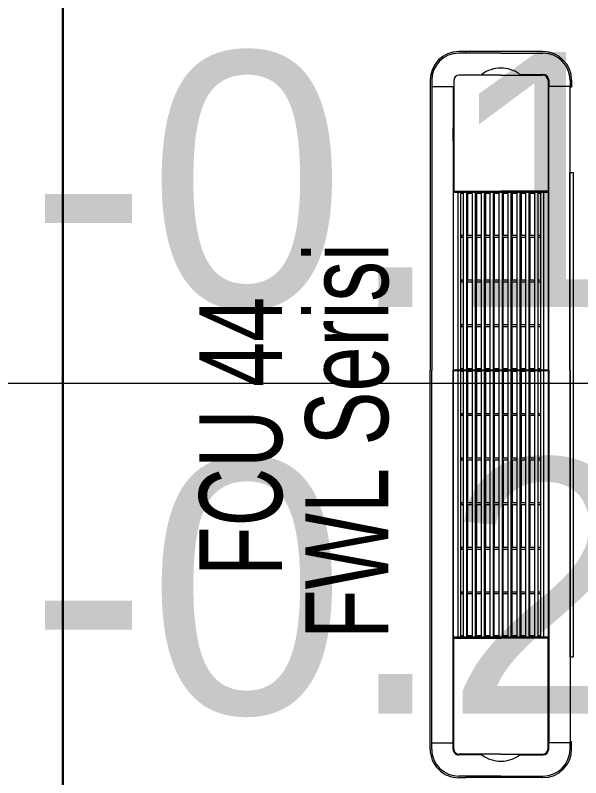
# Model space of a CAD drawing. Extents: x -9058 to 11890, y 0 to 4205.
# Drawn here: x 2697.8 to 2786.5, y 3490.3 to 3610 of the extents above; entities that cross this region are included whole.
import ezdxf
from ezdxf.enums import TextEntityAlignment as Align

# ---------------------------------------------------------------- set-up
doc = ezdxf.new("R2010")
doc.units = 0
doc.header["$MEASUREMENT"] = 0
doc.layers.get('0').update_dxf_attribs({"color": 9, "lineweight": 9})
for name, color, linetype, lineweight in [('CIHAZ08', 90, 'Continuous', 9), ('Daikin VRV', 1, 'Continuous', 9), ('E-KABLO', 7, 'Continuous', 30), ('M-TEFRIS2-015', 129, 'Continuous', 9), ('M-TEFRIS2-015 @ 20', 129, 'Continuous', 9), ('T-FC-NUMARA', 62, 'Continuous', 9)]:
    doc.layers.add(name, color=color, linetype=linetype, lineweight=lineweight)
doc.styles.add('Arial', font='arial.ttf', dxfattribs={"height": 2.5})
doc.styles.add('LUCIDASANS', font='arial.ttf', dxfattribs={"width": 0.8})

# ---------------------------------------------------------------- blocks, each defined once
blk = doc.blocks.new('0a_elevationtarget-p')
blk.add_lwpolyline([(16.6046, 0), (-4, 0)])
at = {"style": 'Arial'}
blk.add_attdef('BITMISKOT', text='', height=2, dxfattribs=at).set_placement((4.5, 0), align=Align.BOTTOM_LEFT)
blk.add_attdef('KABAKOT', text='', height=2, dxfattribs=at).set_placement((4.5, -0.5921), align=Align.TOP_LEFT)
blk = doc.blocks.new('*U665')
at = {"layer": 'M-TEFRIS2-015 @ 20', "xscale": 20, "yscale": 20, "zscale": 20}
blk.add_blockref('0a_elevationtarget-p', (2519.9, 3552.24), dxfattribs=at).add_auto_attribs({'BITMISKOT': 'BK -0.11,5', 'KABAKOT': 'KK -0.25'})
blk = doc.blocks.new('FXLQ40P  4.5 kw')
at = {"layer": 'Daikin VRV', "linetype": 'Continuous', "lineweight": 20}
for p, q in [((3.18, 20.63), (4.18, 20.63)), ((3.18, 20.63), (4.18, 20.63)), ((3.18, 20.63), (4.18, 20.63)), ((3.2, 20.88), (4.3, 20.88)), ((3.2, 20.88), (4.3, 20.88)), ((48.68, 20.63), (4.18, 20.63)), ((4.18, 20.63), (4.18, 17.18)), ((48.68, 20.63), (4.18, 20.63)), ((4.18, 20.63), (4.18, 17.18)), ((4.18, 20.63), (4.18, 17.18)), ((4.3, 20.88), (4.3, 20.63)), ((4.3, 20.88), (4.3, 20.63)), ((17.68, 20.63), (17.68, 21.09)), ((17.68, 21.09), (93.68, 21.09)), ((17.68, 20.63), (17.68, 21.09)), ((48.68, 20.61), (17.68, 20.61)), ((48.68, 20.61), (17.68, 20.61)), ((48.68, 21.09), (93.68, 21.09)), ((48.68, 20.63), (107.18, 20.63)), ((48.68, 20.63), (107.18, 20.63)), ((48.68, 20.61), (93.68, 20.61)), ((48.68, 20.61), (93.68, 20.61)), ((93.68, 20.63), (93.68, 21.09)), ((93.68, 20.63), (93.68, 21.09)), ((107.06, 20.88), (107.06, 20.63)), ((108.16, 20.88), (107.06, 20.88)), ((107.06, 20.88), (107.06, 20.63)), ((108.16, 20.88), (107.06, 20.88)), ((107.18, 20.63), (107.18, 17.18)), ((108.18, 20.63), (107.18, 20.63)), ((107.18, 20.63), (107.18, 17.18)), ((108.18, 20.63), (107.18, 20.63)), ((107.18, 20.63), (107.18, 17.18)), ((108.18, 20.63), (107.18, 20.63)), ((3.18, 17.28), (4.18, 17.28)), ((3.18, 17.28), (4.18, 17.28)), ((3.18, 17.28), (4.18, 17.28)), ((3.23, 17.18), (20.58, 17.18)), ((3.23, 17.18), (20.58, 17.18)), ((48.68, 17.28), (4.18, 17.28)), ((48.68, 17.28), (4.18, 17.28)), ((12.68, 17.28), (10.68, 17.28)), ((12.68, 17.28), (10.68, 17.28)), ((20.58, 17.18), (20.58, 9.78)), ((20.58, 17.18), (20.58, 9.78)), ((20.73, 17.21), (48.73, 17.21)), ((20.73, 17.21), (48.73, 17.21)), ((20.78, 2.36), (20.78, 17.21)), ((20.78, 2.36), (20.78, 17.21)), ((25.53, 17.21), (25.53, 17.28)), ((25.53, 17.21), (25.53, 17.28)), ((27.03, 17.28), (27.03, 17.21)), ((27.03, 17.28), (27.03, 17.21)), ((42.43, 17.28), (42.43, 17.21)), ((42.43, 17.28), (42.43, 17.21)), ((43.93, 17.21), (43.93, 17.28)), ((43.93, 17.21), (43.93, 17.28)), ((48.68, 17.28), (107.18, 17.28)), ((48.68, 17.28), (107.18, 17.28)), ((48.68, 17.21), (48.68, 2.36)), ((48.68, 17.21), (48.68, 2.36)), ((48.73, 2.36), (48.73, 17.21)), ((48.73, 17.21), (90.63, 17.21)), ((48.73, 2.36), (48.73, 17.21)), ((48.73, 17.21), (90.63, 17.21)), ((90.63, 17.21), (90.63, 2.36)), ((90.63, 17.21), (90.63, 2.36)), ((90.78, 17.18), (90.78, 9.78)), ((108.13, 17.18), (90.78, 17.18)), ((90.78, 17.18), (90.78, 9.78)), ((108.13, 17.18), (90.78, 17.18)), ((98.68, 17.28), (100.68, 17.28)), ((98.68, 17.28), (100.68, 17.28)), ((108.18, 17.28), (107.18, 17.28)), ((108.18, 17.28), (107.18, 17.28)), ((108.18, 17.28), (107.18, 17.28)), ((-1.3, 16.38), (-1.3, 4.28)), ((-1.3, 16.38), (-1.3, 4.28)), ((-1.07, 9.78), (-1.07, 16.38)), ((-1.07, 9.78), (-1.07, 16.38)), ((-1.07, 9.78), (-1.07, 16.38)), ((2.28, 12.83), (2.28, 16.38)), ((2.28, 12.83), (2.28, 16.38)), ((2.28, 12.83), (2.28, 16.38)), ((2.38, 9.78), (2.38, 16.33)), ((2.38, 9.78), (2.38, 16.33)), ((20.78, 16.46), (48.68, 16.46)), ((20.78, 16.46), (48.68, 16.46)), ((48.68, 16.06), (20.78, 16.06)), ((48.68, 16.06), (20.78, 16.06)), ((48.68, 15.61), (20.78, 15.61)), ((48.68, 15.61), (20.78, 15.61)), ((20.78, 15.56), (48.68, 15.56)), ((20.78, 15.56), (48.68, 15.56)), ((20.98, 16.06), (20.98, 15.61)), ((20.98, 16.06), (20.98, 15.61)), ((27.58, 16.06), (27.58, 15.61)), ((27.58, 16.06), (27.58, 15.61)), ((27.88, 16.06), (27.88, 15.61)), ((27.88, 16.06), (27.88, 15.61)), ((34.58, 16.06), (34.58, 15.61)), ((34.58, 16.06), (34.58, 15.61)), ((34.88, 16.06), (34.88, 15.61)), ((34.88, 16.06), (34.88, 15.61)), ((41.58, 16.06), (41.58, 15.61)), ((41.58, 16.06), (41.58, 15.61)), ((41.88, 16.06), (41.88, 15.61)), ((41.88, 16.06), (41.88, 15.61)), ((48.48, 16.06), (48.48, 15.61)), ((48.48, 16.06), (48.48, 15.61)), ((48.73, 16.46), (90.63, 16.46)), ((48.73, 16.46), (90.63, 16.46)), ((90.63, 16.06), (48.73, 16.06)), ((90.63, 16.06), (48.73, 16.06)), ((90.63, 15.61), (48.73, 15.61)), ((90.63, 15.61), (48.73, 15.61)), ((48.73, 15.56), (90.63, 15.56)), ((48.73, 15.56), (90.63, 15.56)), ((48.93, 16.06), (48.93, 15.61)), ((48.93, 16.06), (48.93, 15.61)), ((55.53, 16.06), (55.53, 15.61)), ((55.53, 16.06), (55.53, 15.61)), ((55.83, 16.06), (55.83, 15.61)), ((55.83, 16.06), (55.83, 15.61)), ((62.53, 16.06), (62.53, 15.61)), ((62.53, 16.06), (62.53, 15.61)), ((62.83, 16.06), (62.83, 15.61)), ((62.83, 16.06), (62.83, 15.61)), ((69.53, 16.06), (69.53, 15.61)), ((69.53, 16.06), (69.53, 15.61)), ((69.83, 16.06), (69.83, 15.61)), ((69.83, 16.06), (69.83, 15.61)), ((76.53, 16.06), (76.53, 15.61)), ((76.53, 16.06), (76.53, 15.61)), ((76.83, 16.06), (76.83, 15.61)), ((76.83, 16.06), (76.83, 15.61)), ((83.53, 16.06), (83.53, 15.61)), ((83.53, 16.06), (83.53, 15.61)), ((83.83, 16.06), (83.83, 15.61)), ((83.83, 16.06), (83.83, 15.61)), ((90.43, 16.06), (90.43, 15.61)), ((90.43, 16.06), (90.43, 15.61)), ((108.98, 9.78), (108.98, 16.33)), ((108.98, 9.78), (108.98, 16.33)), ((109.08, 12.83), (109.08, 16.38)), ((109.08, 12.83), (109.08, 16.38)), ((109.08, 12.83), (109.08, 16.38)), ((112.43, 9.78), (112.43, 16.38)), ((112.43, 9.78), (112.43, 16.38)), ((112.43, 9.78), (112.43, 16.38)), ((112.66, 16.38), (112.66, 4.28)), ((112.66, 16.38), (112.66, 4.28)), ((20.78, 15.06), (48.68, 15.06)), ((20.78, 15.06), (48.68, 15.06)), ((20.98, 15.06), (20.98, 14.24)), ((20.98, 15.06), (20.98, 14.24)), ((27.58, 15.06), (27.58, 14.24)), ((27.58, 15.06), (27.58, 14.24)), ((27.88, 15.06), (27.88, 14.24)), ((27.88, 15.06), (27.88, 14.24)), ((34.58, 15.06), (34.58, 14.24)), ((34.58, 15.06), (34.58, 14.24)), ((34.88, 15.06), (34.88, 14.24)), ((34.88, 15.06), (34.88, 14.24)), ((41.58, 15.06), (41.58, 14.24)), ((41.58, 15.06), (41.58, 14.24)), ((41.88, 15.06), (41.88, 14.24)), ((41.88, 15.06), (41.88, 14.24)), ((48.48, 15.06), (48.48, 14.24)), ((48.48, 15.06), (48.48, 14.24)), ((48.73, 15.06), (90.63, 15.06)), ((48.73, 15.06), (90.63, 15.06)), ((48.93, 15.06), (48.93, 14.24)), ((48.93, 15.06), (48.93, 14.24)), ((55.53, 15.06), (55.53, 14.24)), ((55.53, 15.06), (55.53, 14.24)), ((55.83, 15.06), (55.83, 14.24)), ((55.83, 15.06), (55.83, 14.24)), ((62.53, 15.06), (62.53, 14.24)), ((62.53, 15.06), (62.53, 14.24)), ((62.83, 15.06), (62.83, 14.24)), ((62.83, 15.06), (62.83, 14.24)), ((69.53, 15.06), (69.53, 14.24)), ((69.53, 15.06), (69.53, 14.24)), ((69.83, 15.06), (69.83, 14.24)), ((69.83, 15.06), (69.83, 14.24)), ((76.53, 15.06), (76.53, 14.24)), ((76.53, 15.06), (76.53, 14.24)), ((76.83, 15.06), (76.83, 14.24)), ((76.83, 15.06), (76.83, 14.24)), ((83.53, 15.06), (83.53, 14.24)), ((83.53, 15.06), (83.53, 14.24)), ((83.83, 15.06), (83.83, 14.24)), ((83.83, 15.06), (83.83, 14.24)), ((90.43, 15.06), (90.43, 14.24)), ((90.43, 15.06), (90.43, 14.24)), ((20.98, 14.24), (20.78, 14.24)), ((20.98, 14.24), (20.78, 14.24)), ((20.78, 14.16), (48.68, 14.16)), ((20.78, 14.16), (48.68, 14.16)), ((20.78, 13.66), (48.68, 13.66)), ((20.78, 13.66), (48.68, 13.66)), ((20.98, 14.34), (27.58, 14.34)), ((20.98, 14.34), (27.58, 14.34)), ((20.98, 13.66), (20.98, 12.84)), ((20.98, 13.66), (20.98, 12.84)), ((27.58, 14.24), (27.88, 14.24)), ((27.58, 14.24), (27.88, 14.24)), ((27.58, 13.66), (27.58, 12.84)), ((27.58, 13.66), (27.58, 12.84)), ((27.88, 14.34), (34.58, 14.34)), ((27.88, 14.34), (34.58, 14.34)), ((27.88, 13.66), (27.88, 12.84)), ((27.88, 13.66), (27.88, 12.84)), ((34.58, 14.24), (34.88, 14.24)), ((34.58, 14.24), (34.88, 14.24)), ((34.58, 13.66), (34.58, 12.84)), ((34.58, 13.66), (34.58, 12.84)), ((41.58, 14.34), (34.88, 14.34)), ((41.58, 14.34), (34.88, 14.34)), ((34.88, 13.66), (34.88, 12.84)), ((34.88, 13.66), (34.88, 12.84)), ((41.58, 14.24), (41.88, 14.24)), ((41.58, 14.24), (41.88, 14.24)), ((41.58, 13.66), (41.58, 12.84)), ((41.58, 13.66), (41.58, 12.84)), ((48.48, 14.34), (41.88, 14.34)), ((48.48, 14.34), (41.88, 14.34)), ((41.88, 13.66), (41.88, 12.84)), ((41.88, 13.66), (41.88, 12.84)), ((48.48, 14.24), (48.68, 14.24)), ((48.48, 14.24), (48.68, 14.24)), ((48.48, 13.66), (48.48, 12.84)), ((48.48, 13.66), (48.48, 12.84)), ((48.93, 14.24), (48.73, 14.24)), ((48.93, 14.24), (48.73, 14.24)), ((48.73, 14.16), (90.63, 14.16)), ((48.73, 14.16), (90.63, 14.16)), ((48.73, 13.66), (90.63, 13.66)), ((48.73, 13.66), (90.63, 13.66)), ((48.93, 14.34), (55.53, 14.34)), ((48.93, 14.34), (55.53, 14.34)), ((48.93, 13.66), (48.93, 12.84)), ((48.93, 13.66), (48.93, 12.84)), ((55.53, 14.24), (55.83, 14.24)), ((55.53, 14.24), (55.83, 14.24)), ((55.53, 13.66), (55.53, 12.84)), ((55.53, 13.66), (55.53, 12.84)), ((55.83, 14.34), (62.53, 14.34)), ((55.83, 14.34), (62.53, 14.34)), ((55.83, 13.66), (55.83, 12.84)), ((55.83, 13.66), (55.83, 12.84)), ((62.53, 14.24), (62.83, 14.24)), ((62.53, 14.24), (62.83, 14.24)), ((62.53, 13.66), (62.53, 12.84)), ((62.53, 13.66), (62.53, 12.84)), ((62.83, 14.34), (69.53, 14.34)), ((62.83, 14.34), (69.53, 14.34)), ((62.83, 13.66), (62.83, 12.84)), ((62.83, 13.66), (62.83, 12.84)), ((69.53, 14.24), (69.83, 14.24)), ((69.53, 14.24), (69.83, 14.24)), ((69.53, 13.66), (69.53, 12.84)), ((69.53, 13.66), (69.53, 12.84)), ((69.83, 14.34), (76.53, 14.34)), ((69.83, 14.34), (76.53, 14.34)), ((69.83, 13.66), (69.83, 12.84)), ((69.83, 13.66), (69.83, 12.84)), ((76.53, 14.24), (76.83, 14.24)), ((76.53, 14.24), (76.83, 14.24)), ((76.53, 13.66), (76.53, 12.84)), ((76.53, 13.66), (76.53, 12.84)), ((83.53, 14.34), (76.83, 14.34)), ((83.53, 14.34), (76.83, 14.34)), ((76.83, 13.66), (76.83, 12.84)), ((76.83, 13.66), (76.83, 12.84)), ((83.53, 14.24), (83.83, 14.24)), ((83.53, 14.24), (83.83, 14.24)), ((83.53, 13.66), (83.53, 12.84)), ((83.53, 13.66), (83.53, 12.84)), ((90.43, 14.34), (83.83, 14.34)), ((90.43, 14.34), (83.83, 14.34)), ((83.83, 13.66), (83.83, 12.84)), ((83.83, 13.66), (83.83, 12.84)), ((90.43, 14.24), (90.63, 14.24)), ((90.43, 14.24), (90.63, 14.24)), ((90.43, 13.66), (90.43, 12.84)), ((90.43, 13.66), (90.43, 12.84)), ((20.98, 12.84), (20.78, 12.84)), ((20.98, 12.84), (20.78, 12.84)), ((20.78, 12.76), (48.68, 12.76)), ((20.78, 12.76), (48.68, 12.76)), ((20.78, 12.26), (48.68, 12.26)), ((20.78, 12.26), (48.68, 12.26)), ((20.98, 12.94), (27.58, 12.94)), ((20.98, 12.94), (27.58, 12.94)), ((20.98, 12.26), (20.98, 11.44)), ((20.98, 12.26), (20.98, 11.44)), ((27.58, 12.84), (27.88, 12.84)), ((27.58, 12.84), (27.88, 12.84)), ((27.58, 12.26), (27.58, 11.44)), ((27.58, 12.26), (27.58, 11.44)), ((27.88, 12.94), (34.58, 12.94)), ((27.88, 12.94), (34.58, 12.94)), ((27.88, 12.26), (27.88, 11.44)), ((27.88, 12.26), (27.88, 11.44)), ((34.58, 12.84), (34.88, 12.84)), ((34.58, 12.84), (34.88, 12.84)), ((34.58, 12.26), (34.58, 11.44)), ((34.58, 12.26), (34.58, 11.44)), ((41.58, 12.94), (34.88, 12.94)), ((41.58, 12.94), (34.88, 12.94)), ((34.88, 12.26), (34.88, 11.44)), ((34.88, 12.26), (34.88, 11.44)), ((41.58, 12.84), (41.88, 12.84)), ((41.58, 12.84), (41.88, 12.84)), ((41.58, 12.26), (41.58, 11.44)), ((41.58, 12.26), (41.58, 11.44)), ((48.48, 12.94), (41.88, 12.94)), ((48.48, 12.94), (41.88, 12.94)), ((41.88, 12.26), (41.88, 11.44)), ((41.88, 12.26), (41.88, 11.44)), ((48.48, 12.84), (48.68, 12.84)), ((48.48, 12.84), (48.68, 12.84)), ((48.48, 12.26), (48.48, 11.44)), ((48.48, 12.26), (48.48, 11.44)), ((48.93, 12.84), (48.73, 12.84)), ((48.93, 12.84), (48.73, 12.84)), ((48.73, 12.76), (90.63, 12.76)), ((48.73, 12.76), (90.63, 12.76)), ((48.73, 12.26), (90.63, 12.26)), ((48.73, 12.26), (90.63, 12.26)), ((48.93, 12.94), (55.53, 12.94)), ((48.93, 12.94), (55.53, 12.94)), ((48.93, 12.26), (48.93, 11.44)), ((48.93, 12.26), (48.93, 11.44)), ((55.53, 12.84), (55.83, 12.84)), ((55.53, 12.84), (55.83, 12.84)), ((55.53, 12.26), (55.53, 11.44)), ((55.53, 12.26), (55.53, 11.44)), ((55.83, 12.94), (62.53, 12.94)), ((55.83, 12.94), (62.53, 12.94)), ((55.83, 12.26), (55.83, 11.44)), ((55.83, 12.26), (55.83, 11.44)), ((62.53, 12.84), (62.83, 12.84)), ((62.53, 12.84), (62.83, 12.84)), ((62.53, 12.26), (62.53, 11.44)), ((62.53, 12.26), (62.53, 11.44)), ((62.83, 12.94), (69.53, 12.94)), ((62.83, 12.94), (69.53, 12.94)), ((62.83, 12.26), (62.83, 11.44)), ((62.83, 12.26), (62.83, 11.44)), ((69.53, 12.84), (69.83, 12.84)), ((69.53, 12.84), (69.83, 12.84)), ((69.53, 12.26), (69.53, 11.44)), ((69.53, 12.26), (69.53, 11.44)), ((69.83, 12.94), (76.53, 12.94)), ((69.83, 12.94), (76.53, 12.94)), ((69.83, 12.26), (69.83, 11.44)), ((69.83, 12.26), (69.83, 11.44)), ((76.53, 12.84), (76.83, 12.84)), ((76.53, 12.84), (76.83, 12.84)), ((76.53, 12.26), (76.53, 11.44)), ((76.53, 12.26), (76.53, 11.44)), ((83.53, 12.94), (76.83, 12.94)), ((83.53, 12.94), (76.83, 12.94)), ((76.83, 12.26), (76.83, 11.44)), ((76.83, 12.26), (76.83, 11.44)), ((83.53, 12.84), (83.83, 12.84)), ((83.53, 12.84), (83.83, 12.84)), ((83.53, 12.26), (83.53, 11.44)), ((83.53, 12.26), (83.53, 11.44)), ((90.43, 12.94), (83.83, 12.94)), ((90.43, 12.94), (83.83, 12.94)), ((83.83, 12.26), (83.83, 11.44)), ((83.83, 12.26), (83.83, 11.44)), ((90.43, 12.84), (90.63, 12.84)), ((90.43, 12.84), (90.63, 12.84)), ((90.43, 12.26), (90.43, 11.44)), ((90.43, 12.26), (90.43, 11.44)), ((20.98, 11.44), (20.78, 11.44)), ((20.98, 11.44), (20.78, 11.44)), ((20.78, 11.36), (48.68, 11.36)), ((20.78, 11.36), (48.68, 11.36)), ((20.78, 10.86), (48.68, 10.86)), ((20.78, 10.86), (48.68, 10.86)), ((20.98, 11.54), (27.58, 11.54)), ((20.98, 11.54), (27.58, 11.54)), ((20.98, 10.86), (20.98, 10.04)), ((20.98, 10.86), (20.98, 10.04)), ((27.58, 11.44), (27.88, 11.44)), ((27.58, 11.44), (27.88, 11.44)), ((27.58, 10.86), (27.58, 10.04)), ((27.58, 10.86), (27.58, 10.04)), ((27.88, 11.54), (34.58, 11.54)), ((27.88, 11.54), (34.58, 11.54)), ((27.88, 10.86), (27.88, 10.04)), ((27.88, 10.86), (27.88, 10.04)), ((34.58, 11.44), (34.88, 11.44)), ((34.58, 11.44), (34.88, 11.44)), ((34.58, 10.86), (34.58, 10.04)), ((34.58, 10.86), (34.58, 10.04)), ((41.58, 11.54), (34.88, 11.54)), ((41.58, 11.54), (34.88, 11.54)), ((34.88, 10.86), (34.88, 10.04)), ((34.88, 10.86), (34.88, 10.04)), ((41.58, 11.44), (41.88, 11.44)), ((41.58, 11.44), (41.88, 11.44)), ((41.58, 10.86), (41.58, 10.04)), ((41.58, 10.86), (41.58, 10.04)), ((48.48, 11.54), (41.88, 11.54)), ((48.48, 11.54), (41.88, 11.54)), ((41.88, 10.86), (41.88, 10.04)), ((41.88, 10.86), (41.88, 10.04)), ((48.48, 11.44), (48.68, 11.44)), ((48.48, 11.44), (48.68, 11.44)), ((48.48, 10.86), (48.48, 10.04)), ((48.48, 10.86), (48.48, 10.04)), ((48.93, 11.44), (48.73, 11.44)), ((48.93, 11.44), (48.73, 11.44)), ((48.73, 11.36), (90.63, 11.36)), ((48.73, 11.36), (90.63, 11.36)), ((48.73, 10.86), (90.63, 10.86)), ((48.73, 10.86), (90.63, 10.86)), ((48.93, 11.54), (55.53, 11.54)), ((48.93, 11.54), (55.53, 11.54)), ((48.93, 10.86), (48.93, 10.04)), ((48.93, 10.86), (48.93, 10.04)), ((55.53, 11.44), (55.83, 11.44)), ((55.53, 11.44), (55.83, 11.44)), ((55.53, 10.86), (55.53, 10.04)), ((55.53, 10.86), (55.53, 10.04)), ((55.83, 11.54), (62.53, 11.54)), ((55.83, 11.54), (62.53, 11.54)), ((55.83, 10.86), (55.83, 10.04)), ((55.83, 10.86), (55.83, 10.04)), ((62.53, 11.44), (62.83, 11.44)), ((62.53, 11.44), (62.83, 11.44)), ((62.53, 10.86), (62.53, 10.04)), ((62.53, 10.86), (62.53, 10.04)), ((62.83, 11.54), (69.53, 11.54)), ((62.83, 11.54), (69.53, 11.54)), ((62.83, 10.86), (62.83, 10.04)), ((62.83, 10.86), (62.83, 10.04)), ((69.53, 11.44), (69.83, 11.44)), ((69.53, 11.44), (69.83, 11.44)), ((69.53, 10.86), (69.53, 10.04)), ((69.53, 10.86), (69.53, 10.04)), ((69.83, 11.54), (76.53, 11.54)), ((69.83, 11.54), (76.53, 11.54)), ((69.83, 10.86), (69.83, 10.04)), ((69.83, 10.86), (69.83, 10.04)), ((76.53, 11.44), (76.83, 11.44)), ((76.53, 11.44), (76.83, 11.44)), ((76.53, 10.86), (76.53, 10.04)), ((76.53, 10.86), (76.53, 10.04)), ((83.53, 11.54), (76.83, 11.54)), ((83.53, 11.54), (76.83, 11.54)), ((76.83, 10.86), (76.83, 10.04)), ((76.83, 10.86), (76.83, 10.04)), ((83.53, 11.44), (83.83, 11.44)), ((83.53, 11.44), (83.83, 11.44)), ((83.53, 10.86), (83.53, 10.04)), ((83.53, 10.86), (83.53, 10.04)), ((90.43, 11.54), (83.83, 11.54)), ((90.43, 11.54), (83.83, 11.54)), ((83.83, 10.86), (83.83, 10.04)), ((83.83, 10.86), (83.83, 10.04)), ((90.43, 11.44), (90.63, 11.44)), ((90.43, 11.44), (90.63, 11.44)), ((90.43, 10.86), (90.43, 10.04)), ((90.43, 10.86), (90.43, 10.04)), ((-1.07, 9.78), (-1.07, 3.18)), ((-1.07, 9.78), (-1.07, 3.18)), ((-1.07, 9.78), (-1.07, 3.18)), ((2.38, 9.78), (2.38, 3.23)), ((2.38, 9.78), (2.38, 3.23)), ((20.58, 2.38), (20.58, 9.78)), ((20.58, 2.38), (20.58, 9.78)), ((20.98, 10.04), (20.78, 10.04)), ((20.98, 10.04), (20.78, 10.04)), ((20.78, 9.96), (48.68, 9.96)), ((20.78, 9.96), (48.68, 9.96)), ((20.98, 10.14), (27.58, 10.14)), ((20.98, 10.14), (27.58, 10.14)), ((27.58, 10.04), (27.88, 10.04)), ((27.58, 10.04), (27.88, 10.04)), ((27.88, 10.14), (34.58, 10.14)), ((27.88, 10.14), (34.58, 10.14)), ((34.58, 10.04), (34.88, 10.04)), ((34.58, 10.04), (34.88, 10.04)), ((41.58, 10.14), (34.88, 10.14)), ((41.58, 10.14), (34.88, 10.14)), ((41.58, 10.04), (41.88, 10.04)), ((41.58, 10.04), (41.88, 10.04)), ((48.48, 10.14), (41.88, 10.14)), ((48.48, 10.14), (41.88, 10.14)), ((48.48, 10.04), (48.68, 10.04)), ((48.48, 10.04), (48.68, 10.04)), ((48.93, 10.04), (48.73, 10.04)), ((48.93, 10.04), (48.73, 10.04)), ((48.73, 9.96), (90.63, 9.96)), ((48.73, 9.96), (90.63, 9.96)), ((48.93, 10.14), (55.53, 10.14)), ((48.93, 10.14), (55.53, 10.14)), ((55.53, 10.04), (55.83, 10.04)), ((55.53, 10.04), (55.83, 10.04)), ((55.83, 10.14), (62.53, 10.14)), ((55.83, 10.14), (62.53, 10.14)), ((62.53, 10.04), (62.83, 10.04)), ((62.53, 10.04), (62.83, 10.04)), ((62.83, 10.14), (69.53, 10.14)), ((62.83, 10.14), (69.53, 10.14)), ((69.53, 10.04), (69.83, 10.04)), ((69.53, 10.04), (69.83, 10.04)), ((69.83, 10.14), (76.53, 10.14)), ((69.83, 10.14), (76.53, 10.14)), ((76.53, 10.04), (76.83, 10.04)), ((76.53, 10.04), (76.83, 10.04)), ((83.53, 10.14), (76.83, 10.14)), ((83.53, 10.14), (76.83, 10.14)), ((83.53, 10.04), (83.83, 10.04)), ((83.53, 10.04), (83.83, 10.04)), ((90.43, 10.14), (83.83, 10.14)), ((90.43, 10.14), (83.83, 10.14)), ((90.43, 10.04), (90.63, 10.04)), ((90.43, 10.04), (90.63, 10.04)), ((90.78, 2.38), (90.78, 9.78)), ((90.78, 2.38), (90.78, 9.78)), ((108.98, 9.78), (108.98, 3.23)), ((108.98, 9.78), (108.98, 3.23)), ((112.43, 9.78), (112.43, 3.18)), ((112.43, 9.78), (112.43, 3.18)), ((112.43, 9.78), (112.43, 3.18)), ((20.78, 9.46), (48.68, 9.46)), ((20.78, 9.46), (48.68, 9.46)), ((20.98, 8.64), (20.78, 8.64)), ((20.98, 8.64), (20.78, 8.64)), ((20.78, 8.56), (48.68, 8.56)), ((20.78, 8.56), (48.68, 8.56)), ((20.98, 9.46), (20.98, 8.64)), ((20.98, 9.46), (20.98, 8.64)), ((20.98, 8.74), (27.58, 8.74)), ((20.98, 8.74), (27.58, 8.74)), ((27.58, 9.46), (27.58, 8.64)), ((27.58, 9.46), (27.58, 8.64)), ((27.58, 8.64), (27.88, 8.64)), ((27.58, 8.64), (27.88, 8.64)), ((27.88, 9.46), (27.88, 8.64)), ((27.88, 9.46), (27.88, 8.64)), ((27.88, 8.74), (34.58, 8.74)), ((27.88, 8.74), (34.58, 8.74)), ((34.58, 9.46), (34.58, 8.64)), ((34.58, 9.46), (34.58, 8.64)), ((34.58, 8.64), (34.88, 8.64)), ((34.58, 8.64), (34.88, 8.64)), ((34.88, 9.46), (34.88, 8.64)), ((34.88, 9.46), (34.88, 8.64)), ((41.58, 8.74), (34.88, 8.74)), ((41.58, 8.74), (34.88, 8.74)), ((41.58, 9.46), (41.58, 8.64)), ((41.58, 9.46), (41.58, 8.64)), ((41.58, 8.64), (41.88, 8.64)), ((41.58, 8.64), (41.88, 8.64)), ((41.88, 9.46), (41.88, 8.64)), ((41.88, 9.46), (41.88, 8.64)), ((48.48, 8.74), (41.88, 8.74)), ((48.48, 8.74), (41.88, 8.74)), ((48.48, 9.46), (48.48, 8.64)), ((48.48, 9.46), (48.48, 8.64)), ((48.48, 8.64), (48.68, 8.64)), ((48.48, 8.64), (48.68, 8.64)), ((48.73, 9.46), (90.63, 9.46)), ((48.73, 9.46), (90.63, 9.46)), ((48.93, 8.64), (48.73, 8.64)), ((48.93, 8.64), (48.73, 8.64)), ((48.73, 8.56), (90.63, 8.56)), ((48.73, 8.56), (90.63, 8.56)), ((48.93, 9.46), (48.93, 8.64)), ((48.93, 9.46), (48.93, 8.64)), ((48.93, 8.74), (55.53, 8.74)), ((48.93, 8.74), (55.53, 8.74)), ((55.53, 9.46), (55.53, 8.64)), ((55.53, 9.46), (55.53, 8.64)), ((55.53, 8.64), (55.83, 8.64)), ((55.53, 8.64), (55.83, 8.64)), ((55.83, 9.46), (55.83, 8.64)), ((55.83, 9.46), (55.83, 8.64)), ((55.83, 8.74), (62.53, 8.74)), ((55.83, 8.74), (62.53, 8.74)), ((62.53, 9.46), (62.53, 8.64)), ((62.53, 9.46), (62.53, 8.64)), ((62.53, 8.64), (62.83, 8.64)), ((62.53, 8.64), (62.83, 8.64)), ((62.83, 9.46), (62.83, 8.64)), ((62.83, 9.46), (62.83, 8.64)), ((62.83, 8.74), (69.53, 8.74)), ((62.83, 8.74), (69.53, 8.74)), ((69.53, 9.46), (69.53, 8.64)), ((69.53, 9.46), (69.53, 8.64)), ((69.53, 8.64), (69.83, 8.64)), ((69.53, 8.64), (69.83, 8.64)), ((69.83, 9.46), (69.83, 8.64)), ((69.83, 9.46), (69.83, 8.64)), ((69.83, 8.74), (76.53, 8.74)), ((69.83, 8.74), (76.53, 8.74)), ((76.53, 9.46), (76.53, 8.64)), ((76.53, 9.46), (76.53, 8.64)), ((76.53, 8.64), (76.83, 8.64)), ((76.53, 8.64), (76.83, 8.64)), ((76.83, 9.46), (76.83, 8.64)), ((76.83, 9.46), (76.83, 8.64)), ((83.53, 8.74), (76.83, 8.74)), ((83.53, 8.74), (76.83, 8.74)), ((83.53, 9.46), (83.53, 8.64)), ((83.53, 9.46), (83.53, 8.64)), ((83.53, 8.64), (83.83, 8.64)), ((83.53, 8.64), (83.83, 8.64)), ((83.83, 9.46), (83.83, 8.64)), ((83.83, 9.46), (83.83, 8.64)), ((90.43, 8.74), (83.83, 8.74)), ((90.43, 8.74), (83.83, 8.74)), ((90.43, 9.46), (90.43, 8.64)), ((90.43, 9.46), (90.43, 8.64)), ((90.43, 8.64), (90.63, 8.64)), ((90.43, 8.64), (90.63, 8.64)), ((20.78, 8.06), (48.68, 8.06)), ((20.78, 8.06), (48.68, 8.06)), ((20.98, 7.24), (20.78, 7.24)), ((20.98, 7.24), (20.78, 7.24)), ((20.98, 8.06), (20.98, 7.24)), ((20.98, 8.06), (20.98, 7.24)), ((20.98, 7.34), (27.58, 7.34)), ((20.98, 7.34), (27.58, 7.34)), ((27.58, 8.06), (27.58, 7.24)), ((27.58, 8.06), (27.58, 7.24)), ((27.58, 7.24), (27.88, 7.24)), ((27.58, 7.24), (27.88, 7.24)), ((27.88, 8.06), (27.88, 7.24)), ((27.88, 8.06), (27.88, 7.24)), ((27.88, 7.34), (34.58, 7.34)), ((27.88, 7.34), (34.58, 7.34)), ((34.58, 8.06), (34.58, 7.24)), ((34.58, 8.06), (34.58, 7.24)), ((34.58, 7.24), (34.88, 7.24)), ((34.58, 7.24), (34.88, 7.24)), ((34.88, 8.06), (34.88, 7.24)), ((34.88, 8.06), (34.88, 7.24)), ((41.58, 7.34), (34.88, 7.34)), ((41.58, 7.34), (34.88, 7.34)), ((41.58, 8.06), (41.58, 7.24)), ((41.58, 8.06), (41.58, 7.24)), ((41.58, 7.24), (41.88, 7.24)), ((41.58, 7.24), (41.88, 7.24)), ((41.88, 8.06), (41.88, 7.24)), ((41.88, 8.06), (41.88, 7.24)), ((48.48, 7.34), (41.88, 7.34)), ((48.48, 7.34), (41.88, 7.34)), ((48.48, 8.06), (48.48, 7.24)), ((48.48, 8.06), (48.48, 7.24)), ((48.48, 7.24), (48.68, 7.24)), ((48.48, 7.24), (48.68, 7.24)), ((48.73, 8.06), (90.63, 8.06)), ((48.73, 8.06), (90.63, 8.06)), ((48.93, 7.24), (48.73, 7.24)), ((48.93, 7.24), (48.73, 7.24)), ((48.93, 8.06), (48.93, 7.24)), ((48.93, 8.06), (48.93, 7.24)), ((48.93, 7.34), (55.53, 7.34)), ((48.93, 7.34), (55.53, 7.34)), ((55.53, 8.06), (55.53, 7.24)), ((55.53, 8.06), (55.53, 7.24)), ((55.53, 7.24), (55.83, 7.24)), ((55.53, 7.24), (55.83, 7.24)), ((55.83, 8.06), (55.83, 7.24)), ((55.83, 8.06), (55.83, 7.24)), ((55.83, 7.34), (62.53, 7.34)), ((55.83, 7.34), (62.53, 7.34)), ((62.53, 8.06), (62.53, 7.24)), ((62.53, 8.06), (62.53, 7.24)), ((62.53, 7.24), (62.83, 7.24)), ((62.53, 7.24), (62.83, 7.24)), ((62.83, 8.06), (62.83, 7.24)), ((62.83, 8.06), (62.83, 7.24)), ((62.83, 7.34), (69.53, 7.34)), ((62.83, 7.34), (69.53, 7.34)), ((69.53, 8.06), (69.53, 7.24)), ((69.53, 8.06), (69.53, 7.24)), ((69.53, 7.24), (69.83, 7.24)), ((69.53, 7.24), (69.83, 7.24)), ((69.83, 8.06), (69.83, 7.24)), ((69.83, 8.06), (69.83, 7.24)), ((69.83, 7.34), (76.53, 7.34)), ((69.83, 7.34), (76.53, 7.34)), ((76.53, 8.06), (76.53, 7.24)), ((76.53, 8.06), (76.53, 7.24)), ((76.53, 7.24), (76.83, 7.24)), ((76.53, 7.24), (76.83, 7.24)), ((76.83, 8.06), (76.83, 7.24)), ((76.83, 8.06), (76.83, 7.24)), ((83.53, 7.34), (76.83, 7.34)), ((83.53, 7.34), (76.83, 7.34)), ((83.53, 8.06), (83.53, 7.24)), ((83.53, 8.06), (83.53, 7.24)), ((83.53, 7.24), (83.83, 7.24)), ((83.53, 7.24), (83.83, 7.24)), ((83.83, 8.06), (83.83, 7.24)), ((83.83, 8.06), (83.83, 7.24)), ((90.43, 7.34), (83.83, 7.34)), ((90.43, 7.34), (83.83, 7.34)), ((90.43, 8.06), (90.43, 7.24)), ((90.43, 8.06), (90.43, 7.24)), ((90.43, 7.24), (90.63, 7.24)), ((90.43, 7.24), (90.63, 7.24)), ((20.78, 7.16), (48.68, 7.16)), ((20.78, 7.16), (48.68, 7.16)), ((20.78, 6.66), (48.68, 6.66)), ((20.78, 6.66), (48.68, 6.66)), ((20.98, 6.66), (20.98, 5.84)), ((20.98, 6.66), (20.98, 5.84)), ((27.58, 6.66), (27.58, 5.84)), ((27.58, 6.66), (27.58, 5.84)), ((27.88, 6.66), (27.88, 5.84)), ((27.88, 6.66), (27.88, 5.84)), ((34.58, 6.66), (34.58, 5.84)), ((34.58, 6.66), (34.58, 5.84)), ((34.88, 6.66), (34.88, 5.84)), ((34.88, 6.66), (34.88, 5.84)), ((41.58, 6.66), (41.58, 5.84)), ((41.58, 6.66), (41.58, 5.84)), ((41.88, 6.66), (41.88, 5.84)), ((41.88, 6.66), (41.88, 5.84)), ((48.48, 6.66), (48.48, 5.84)), ((48.48, 6.66), (48.48, 5.84)), ((48.73, 7.16), (90.63, 7.16)), ((48.73, 7.16), (90.63, 7.16)), ((48.73, 6.66), (90.63, 6.66)), ((48.73, 6.66), (90.63, 6.66)), ((48.93, 6.66), (48.93, 5.84)), ((48.93, 6.66), (48.93, 5.84)), ((55.53, 6.66), (55.53, 5.84)), ((55.53, 6.66), (55.53, 5.84)), ((55.83, 6.66), (55.83, 5.84)), ((55.83, 6.66), (55.83, 5.84)), ((62.53, 6.66), (62.53, 5.84)), ((62.53, 6.66), (62.53, 5.84)), ((62.83, 6.66), (62.83, 5.84)), ((62.83, 6.66), (62.83, 5.84)), ((69.53, 6.66), (69.53, 5.84)), ((69.53, 6.66), (69.53, 5.84)), ((69.83, 6.66), (69.83, 5.84)), ((69.83, 6.66), (69.83, 5.84)), ((76.53, 6.66), (76.53, 5.84)), ((76.53, 6.66), (76.53, 5.84)), ((76.83, 6.66), (76.83, 5.84)), ((76.83, 6.66), (76.83, 5.84)), ((83.53, 6.66), (83.53, 5.84)), ((83.53, 6.66), (83.53, 5.84)), ((83.83, 6.66), (83.83, 5.84)), ((83.83, 6.66), (83.83, 5.84)), ((90.43, 6.66), (90.43, 5.84)), ((90.43, 6.66), (90.43, 5.84)), ((109.08, 6.75), (109.08, 3.18)), ((109.08, 6.75), (109.08, 3.18)), ((109.08, 6.75), (109.08, 3.18)), ((20.98, 5.84), (20.78, 5.84)), ((20.98, 5.84), (20.78, 5.84)), ((20.78, 5.76), (48.68, 5.76)), ((20.78, 5.76), (48.68, 5.76)), ((20.78, 5.26), (48.68, 5.26)), ((20.78, 5.26), (48.68, 5.26)), ((20.98, 5.94), (27.58, 5.94)), ((20.98, 5.94), (27.58, 5.94)), ((20.98, 5.26), (20.98, 4.44)), ((20.98, 5.26), (20.98, 4.44)), ((27.58, 5.84), (27.88, 5.84)), ((27.58, 5.84), (27.88, 5.84)), ((27.58, 5.26), (27.58, 4.44)), ((27.58, 5.26), (27.58, 4.44)), ((27.88, 5.94), (34.58, 5.94)), ((27.88, 5.94), (34.58, 5.94)), ((27.88, 5.26), (27.88, 4.44)), ((27.88, 5.26), (27.88, 4.44)), ((34.58, 5.84), (34.88, 5.84)), ((34.58, 5.84), (34.88, 5.84)), ((34.58, 5.26), (34.58, 4.44)), ((34.58, 5.26), (34.58, 4.44)), ((41.58, 5.94), (34.88, 5.94)), ((41.58, 5.94), (34.88, 5.94)), ((34.88, 5.26), (34.88, 4.44)), ((34.88, 5.26), (34.88, 4.44)), ((41.58, 5.84), (41.88, 5.84)), ((41.58, 5.84), (41.88, 5.84)), ((41.58, 5.26), (41.58, 4.44)), ((41.58, 5.26), (41.58, 4.44)), ((48.48, 5.94), (41.88, 5.94)), ((48.48, 5.94), (41.88, 5.94)), ((41.88, 5.26), (41.88, 4.44)), ((41.88, 5.26), (41.88, 4.44)), ((48.48, 5.84), (48.68, 5.84)), ((48.48, 5.84), (48.68, 5.84)), ((48.48, 5.26), (48.48, 4.44)), ((48.48, 5.26), (48.48, 4.44)), ((48.93, 5.84), (48.73, 5.84)), ((48.93, 5.84), (48.73, 5.84)), ((48.73, 5.76), (90.63, 5.76)), ((48.73, 5.76), (90.63, 5.76)), ((48.73, 5.26), (90.63, 5.26)), ((48.73, 5.26), (90.63, 5.26)), ((48.93, 5.94), (55.53, 5.94)), ((48.93, 5.94), (55.53, 5.94)), ((48.93, 5.26), (48.93, 4.44)), ((48.93, 5.26), (48.93, 4.44)), ((55.53, 5.84), (55.83, 5.84)), ((55.53, 5.84), (55.83, 5.84)), ((55.53, 5.26), (55.53, 4.44)), ((55.53, 5.26), (55.53, 4.44)), ((55.83, 5.94), (62.53, 5.94)), ((55.83, 5.94), (62.53, 5.94)), ((55.83, 5.26), (55.83, 4.44)), ((55.83, 5.26), (55.83, 4.44)), ((62.53, 5.84), (62.83, 5.84)), ((62.53, 5.84), (62.83, 5.84)), ((62.53, 5.26), (62.53, 4.44)), ((62.53, 5.26), (62.53, 4.44)), ((62.83, 5.94), (69.53, 5.94)), ((62.83, 5.94), (69.53, 5.94)), ((62.83, 5.26), (62.83, 4.44)), ((62.83, 5.26), (62.83, 4.44)), ((69.53, 5.84), (69.83, 5.84)), ((69.53, 5.84), (69.83, 5.84)), ((69.53, 5.26), (69.53, 4.44)), ((69.53, 5.26), (69.53, 4.44)), ((69.83, 5.94), (76.53, 5.94)), ((69.83, 5.94), (76.53, 5.94)), ((69.83, 5.26), (69.83, 4.44)), ((69.83, 5.26), (69.83, 4.44)), ((76.53, 5.84), (76.83, 5.84)), ((76.53, 5.84), (76.83, 5.84)), ((76.53, 5.26), (76.53, 4.44)), ((76.53, 5.26), (76.53, 4.44)), ((83.53, 5.94), (76.83, 5.94)), ((83.53, 5.94), (76.83, 5.94)), ((76.83, 5.26), (76.83, 4.44)), ((76.83, 5.26), (76.83, 4.44)), ((83.53, 5.84), (83.83, 5.84)), ((83.53, 5.84), (83.83, 5.84)), ((83.53, 5.26), (83.53, 4.44)), ((83.53, 5.26), (83.53, 4.44)), ((90.43, 5.94), (83.83, 5.94)), ((90.43, 5.94), (83.83, 5.94)), ((83.83, 5.26), (83.83, 4.44)), ((83.83, 5.26), (83.83, 4.44)), ((90.43, 5.84), (90.63, 5.84)), ((90.43, 5.84), (90.63, 5.84)), ((90.43, 5.26), (90.43, 4.44)), ((90.43, 5.26), (90.43, 4.44)), ((-1.32, 4.28), (-1.32, 3.18)), ((-1.32, 4.28), (-1.32, 3.18)), ((-1.07, 4.28), (-1.3, 4.28)), ((-1.07, 4.28), (-1.3, 4.28)), ((20.98, 4.44), (20.78, 4.44)), ((20.98, 4.44), (20.78, 4.44)), ((20.78, 4.36), (48.68, 4.36)), ((20.78, 4.36), (48.68, 4.36)), ((20.78, 3.86), (48.68, 3.86)), ((20.78, 3.86), (48.68, 3.86)), ((20.98, 3.6), (20.78, 3.6)), ((20.98, 3.6), (20.78, 3.6)), ((20.98, 4.54), (27.58, 4.54)), ((20.98, 4.54), (27.58, 4.54)), ((20.98, 3.86), (20.98, 3.5)), ((20.98, 3.86), (20.98, 3.5)), ((27.58, 3.86), (27.58, 3.5)), ((27.58, 3.86), (27.58, 3.5)), ((27.88, 3.6), (27.58, 3.6)), ((27.88, 3.6), (27.58, 3.6)), ((27.88, 4.54), (34.58, 4.54)), ((27.88, 4.54), (34.58, 4.54)), ((27.88, 3.86), (27.88, 3.5)), ((27.88, 3.86), (27.88, 3.5)), ((34.58, 4.44), (34.88, 4.44)), ((34.58, 4.44), (34.88, 4.44)), ((34.58, 3.86), (34.58, 3.5)), ((34.58, 3.86), (34.58, 3.5)), ((34.88, 3.6), (34.58, 3.6)), ((34.88, 3.6), (34.58, 3.6)), ((41.58, 4.54), (34.88, 4.54)), ((41.58, 4.54), (34.88, 4.54)), ((34.88, 3.86), (34.88, 3.5)), ((34.88, 3.86), (34.88, 3.5)), ((41.58, 4.44), (41.88, 4.44)), ((41.58, 4.44), (41.88, 4.44)), ((41.58, 3.86), (41.58, 3.5)), ((41.58, 3.86), (41.58, 3.5)), ((41.88, 3.6), (41.58, 3.6)), ((41.88, 3.6), (41.58, 3.6)), ((48.48, 4.54), (41.88, 4.54)), ((48.48, 4.54), (41.88, 4.54)), ((41.88, 3.86), (41.88, 3.5)), ((41.88, 3.86), (41.88, 3.5)), ((48.48, 4.44), (48.68, 4.44)), ((48.48, 4.44), (48.68, 4.44)), ((48.48, 3.86), (48.48, 3.5)), ((48.48, 3.86), (48.48, 3.5)), ((48.68, 3.6), (48.48, 3.6)), ((48.68, 3.6), (48.48, 3.6)), ((48.93, 4.44), (48.73, 4.44)), ((48.93, 4.44), (48.73, 4.44)), ((48.73, 4.36), (90.63, 4.36)), ((48.73, 4.36), (90.63, 4.36)), ((48.73, 3.86), (90.63, 3.86)), ((48.73, 3.86), (90.63, 3.86)), ((48.93, 3.6), (48.73, 3.6)), ((48.93, 3.6), (48.73, 3.6)), ((48.93, 4.54), (55.53, 4.54)), ((48.93, 4.54), (55.53, 4.54)), ((48.93, 3.86), (48.93, 3.5)), ((48.93, 3.86), (48.93, 3.5)), ((55.53, 4.44), (55.83, 4.44)), ((55.53, 4.44), (55.83, 4.44)), ((55.53, 3.86), (55.53, 3.5)), ((55.53, 3.86), (55.53, 3.5)), ((55.83, 3.6), (55.53, 3.6)), ((55.83, 3.6), (55.53, 3.6)), ((55.83, 4.54), (62.53, 4.54)), ((55.83, 4.54), (62.53, 4.54)), ((55.83, 3.86), (55.83, 3.5)), ((55.83, 3.86), (55.83, 3.5)), ((62.53, 4.44), (62.83, 4.44)), ((62.53, 4.44), (62.83, 4.44)), ((62.53, 3.86), (62.53, 3.5)), ((62.53, 3.86), (62.53, 3.5)), ((62.83, 3.6), (62.53, 3.6)), ((62.83, 3.6), (62.53, 3.6)), ((62.83, 4.54), (69.53, 4.54)), ((62.83, 4.54), (69.53, 4.54)), ((62.83, 3.86), (62.83, 3.5)), ((62.83, 3.86), (62.83, 3.5)), ((69.53, 4.44), (69.83, 4.44)), ((69.53, 4.44), (69.83, 4.44)), ((69.53, 3.86), (69.53, 3.5)), ((69.53, 3.86), (69.53, 3.5)), ((69.83, 3.6), (69.53, 3.6)), ((69.83, 3.6), (69.53, 3.6)), ((69.83, 4.54), (76.53, 4.54)), ((69.83, 4.54), (76.53, 4.54)), ((69.83, 3.86), (69.83, 3.5)), ((69.83, 3.86), (69.83, 3.5)), ((76.53, 4.44), (76.83, 4.44)), ((76.53, 4.44), (76.83, 4.44)), ((76.53, 3.86), (76.53, 3.5)), ((76.53, 3.86), (76.53, 3.5)), ((76.83, 3.6), (76.53, 3.6)), ((76.83, 3.6), (76.53, 3.6)), ((83.53, 4.54), (76.83, 4.54)), ((83.53, 4.54), (76.83, 4.54)), ((76.83, 3.86), (76.83, 3.5)), ((76.83, 3.86), (76.83, 3.5)), ((83.53, 4.44), (83.83, 4.44)), ((83.53, 4.44), (83.83, 4.44)), ((83.53, 3.86), (83.53, 3.5)), ((83.53, 3.86), (83.53, 3.5)), ((83.83, 3.6), (83.53, 3.6)), ((83.83, 3.6), (83.53, 3.6)), ((90.43, 4.54), (83.83, 4.54)), ((90.43, 4.54), (83.83, 4.54)), ((83.83, 3.86), (83.83, 3.5)), ((83.83, 3.86), (83.83, 3.5)), ((90.43, 4.44), (90.63, 4.44)), ((90.43, 4.44), (90.63, 4.44)), ((90.43, 3.86), (90.43, 3.5)), ((90.43, 3.86), (90.43, 3.5)), ((90.63, 3.6), (90.43, 3.6)), ((90.63, 3.6), (90.43, 3.6)), ((112.43, 4.28), (112.66, 4.28)), ((112.43, 4.28), (112.66, 4.28)), ((112.68, 4.28), (112.68, 3.18)), ((112.68, 4.28), (112.68, 3.18)), ((48.68, 3.5), (20.78, 3.5)), ((48.68, 3.5), (20.78, 3.5)), ((48.68, 3.1), (20.78, 3.1)), ((48.68, 3.1), (20.78, 3.1)), ((27.58, 3.5), (20.98, 3.5)), ((27.58, 3.5), (20.98, 3.5)), ((34.58, 3.5), (27.88, 3.5)), ((34.58, 3.5), (27.88, 3.5)), ((41.58, 3.5), (34.88, 3.5)), ((41.58, 3.5), (34.88, 3.5)), ((90.63, 3.5), (48.73, 3.5)), ((90.63, 3.5), (48.73, 3.5)), ((90.63, 3.1), (48.73, 3.1)), ((90.63, 3.1), (48.73, 3.1)), ((3.23, 2.38), (20.58, 2.38)), ((3.23, 2.38), (20.58, 2.38)), ((4.18, -1.07), (4.18, 2.38)), ((4.18, -1.07), (4.18, 2.38)), ((4.18, 2.28), (48.68, 2.28)), ((4.18, 2.28), (48.68, 2.28)), ((12.68, 2.28), (10.68, 2.28)), ((12.68, 2.28), (10.68, 2.28)), ((48.68, 2.36), (20.78, 2.36)), ((48.68, 2.36), (20.78, 2.36)), ((25.53, 2.36), (25.53, 2.28)), ((25.53, 2.36), (25.53, 2.28)), ((27.03, 2.28), (27.03, 2.36)), ((27.03, 2.28), (27.03, 2.36)), ((42.43, 2.28), (42.43, 2.36)), ((42.43, 2.28), (42.43, 2.36)), ((43.93, 2.36), (43.93, 2.28)), ((43.93, 2.36), (43.93, 2.28)), ((107.18, 2.28), (48.68, 2.28)), ((107.18, 2.28), (48.68, 2.28)), ((90.63, 2.36), (48.73, 2.36)), ((90.63, 2.36), (48.73, 2.36)), ((108.13, 2.38), (90.78, 2.38)), ((108.13, 2.38), (90.78, 2.38)), ((98.68, 2.28), (100.68, 2.28)), ((98.68, 2.28), (100.68, 2.28)), ((107.18, -1.07), (107.18, 2.38)), ((107.18, -1.07), (107.18, 2.38)), ((107.18, -1.07), (107.18, 2.38)), ((107.18, -1.07), (107.18, 2.38)), ((107.18, -1.07), (107.18, 2.38)), ((108.18, 2.28), (107.18, 2.28)), ((108.18, 2.28), (107.18, 2.28)), ((108.18, 2.28), (107.18, 2.28)), ((3.18, -1.07), (4.18, -1.07)), ((3.18, -1.07), (4.18, -1.07)), ((3.18, -1.07), (4.18, -1.07)), ((4.18, -1.07), (48.68, -1.07)), ((4.18, -1.07), (48.68, -1.07)), ((107.18, -1.07), (48.68, -1.07)), ((107.18, -1.07), (48.68, -1.07)), ((108.18, -1.07), (107.18, -1.07)), ((108.18, -1.07), (107.18, -1.07)), ((108.18, -1.07), (107.18, -1.07)), ((3.18, -1.32), (48.68, -1.32)), ((3.18, -1.32), (48.68, -1.32)), ((108.18, -1.32), (48.68, -1.32)), ((108.18, -1.32), (48.68, -1.32))]:
    blk.add_line(p, q, dxfattribs=at)
for centre in [(19.98, 17.43), (19.98, 17.43), (30.53, 10.33), (30.53, 10.33), (19.98, 2.13), (19.98, 2.13)]:
    blk.add_circle(centre, 0, dxfattribs=at)
for centre, radius, start, end in [((3.2, 16.38), 4.5, 90, 180), ((3.2, 16.38), 4.5, 90, 180), ((3.18, 16.38), 4.25, 90, 180), ((3.18, 16.38), 4.25, 90, 180), ((3.18, 16.38), 4.25, 90, 180), ((108.16, 16.38), 4.5, 0, 90), ((108.16, 16.38), 4.5, 0, 90), ((108.18, 16.38), 4.25, 0, 90), ((108.18, 16.38), 4.25, 0, 90), ((108.18, 16.38), 4.25, 0, 90), ((3.18, 16.38), 0.9, 90, 180), ((3.18, 16.38), 0.9, 90, 180), ((3.18, 16.38), 0.9, 90, 180), ((3.23, 16.33), 0.85, 90, 180), ((3.23, 16.33), 0.85, 90, 180), ((108.13, 16.33), 0.85, 0, 90), ((108.13, 16.33), 0.85, 0, 90), ((108.18, 16.38), 0.9, 0, 90), ((108.18, 16.38), 0.9, 0, 90), ((108.18, 16.38), 0.9, 0, 90), ((6.28, 9.78), 5, 143.69, 180), ((6.28, 9.78), 5, 143.69, 180), ((6.28, 9.78), 5, 143.69, 180), ((2.13, 12.83), 0.15, 323.69, 0), ((2.13, 12.83), 0.15, 323.69, 0), ((2.13, 12.83), 0.15, 323.69, 0), ((109.23, 12.83), 0.15, 180, 216.31), ((109.23, 12.83), 0.15, 180, 216.31), ((109.23, 12.83), 0.15, 180, 216.31), ((109.18, 12.82), 0.1, 180, 216.4938), ((109.18, 12.82), 0.1, 180, 216.4938), ((109.18, 12.82), 0.1, 180, 216.4938), ((105.08, 9.78), 5, 0, 36.31), ((105.08, 9.78), 5, 0, 36.31), ((105.08, 9.78), 5, 0, 36.31), ((6.28, 9.78), 5, 180, 216.4938), ((6.28, 9.78), 5, 180, 216.4938), ((6.28, 9.78), 5, 180, 216.4938), ((105.08, 9.78), 5, 323.5062, 0), ((105.08, 9.78), 5, 323.5062, 0), ((105.08, 9.78), 5, 323.5062, 0), ((2.18, 6.75), 0.1, 0, 36.4938), ((2.18, 6.75), 0.1, 0, 36.4938), ((2.18, 6.75), 0.1, 0, 36.4938), ((109.18, 6.75), 0.1, 143.5062, 180), ((109.18, 6.75), 0.1, 143.5062, 180), ((109.18, 6.75), 0.1, 143.5062, 180), ((3.18, 3.18), 4.5, 180, 270), ((3.18, 3.18), 4.5, 180, 270), ((3.18, 3.18), 4.25, 180, 270), ((3.18, 3.18), 4.25, 180, 270), ((3.18, 3.18), 4.25, 180, 270), ((3.23, 3.23), 0.85, 180, 270), ((3.23, 3.23), 0.85, 180, 270), ((108.13, 3.23), 0.85, 270, 0), ((108.13, 3.23), 0.85, 270, 0), ((108.18, 3.18), 4.5, 270, 0), ((108.18, 3.18), 4.25, 270, 0), ((108.18, 3.18), 0.9, 270, 0), ((108.18, 3.18), 4.5, 270, 0), ((108.18, 3.18), 4.25, 270, 0), ((108.18, 3.18), 0.9, 270, 0), ((108.18, 3.18), 4.25, 270, 0), ((108.18, 3.18), 0.9, 270, 0)]:
    blk.add_arc(centre, radius, start, end, dxfattribs=at)

msp = doc.modelspace()

# ---------------------------------------------------------------- linework, layer by layer
at = {"layer": 'E-KABLO', "color": 6, "ltscale": 40}
msp.add_line((2705.24, 3117.4), (2705.24, 3639.39), dxfattribs=at)

# ---------------------------------------------------------------- block references
at = {"layer": 'CIHAZ08', "rotation": 270}
msp.add_blockref('FXLQ40P  4.5 kw', (2764.17, 3603.01), dxfattribs=at)
at = {"layer": 'M-TEFRIS2-015', "color": 6}
msp.add_blockref('*U665', (0, 0), dxfattribs=at)

# ---------------------------------------------------------------- texts
at = {"layer": 'T-FC-NUMARA', "color": 2, "ltscale": 0.5, "style": 'LUCIDASANS', "width": 0.7}
for s, p in [('FWL Serisi', (2749.52, 3543.19)), ('FCU 44', (2733.13, 3543.91))]:
    msp.add_text(s, height=13, rotation=90, dxfattribs=at).set_placement(p, align=Align.MIDDLE)

doc.saveas('drawing.dxf')
